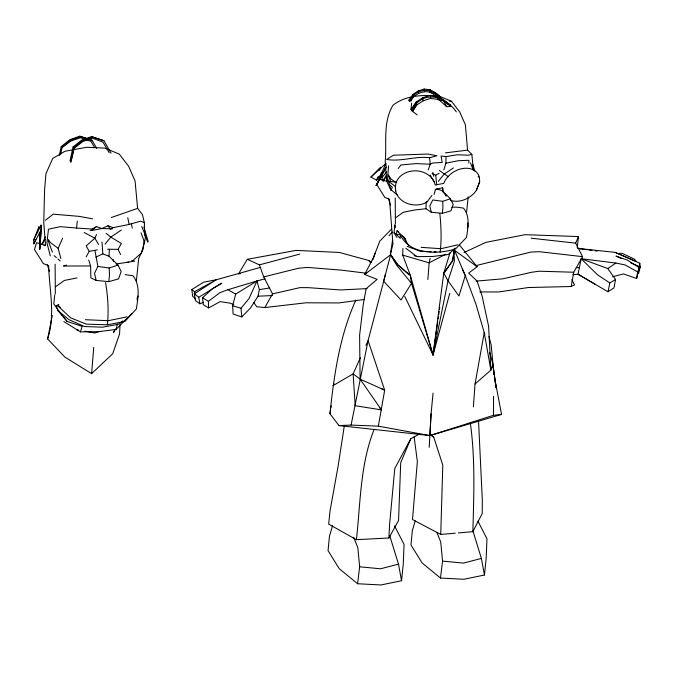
<?xml version="1.0" encoding="UTF-8"?>
<svg xmlns="http://www.w3.org/2000/svg" width="674" height="674" viewBox="0 0 674 674"><rect width="100%" height="100%" fill="white"/><g stroke="black" fill="none" stroke-linecap="round" stroke-linejoin="round"><path stroke-width="1.01" d="M355.88 300.031C339.679 335.694 334.026 375.073 329.957 413.735L338.997 425.58L429.877 435.572L493.511 415.294L493.587 396.219M458.354 532.923L472.862 531.676C473.847 495.407 475.355 459.045 470.326 422.969M443.829 169.856L445.91 163.15L446.028 156.604L457.233 154.767L468.379 155.214L471.859 154.363L473.375 170.337M468.834 163.125L468.893 160.286L458.345 160.715L445.91 163.15M63.895 321.608L80.442 331.869L82.144 326.359L67.156 321.456L57.779 310.495L56.279 305.592L57.981 305.92L70.618 317.842L86.314 324.143L107.326 324.784L124.53 321.523L136.317 309.08C138.002 298.085 140.613 285.127 132.896 275.733L125.094 274.621M395.36 227.694L394.88 224.787L394.054 232.875L396.228 234.316L400.137 234.451C409.413 254.755 437.047 254.62 455.523 248.942L466.501 237.391C467.975 227.736 470.267 216.354 463.493 208.114L456.652 207.137L451.85 207.179M449.769 293.333L433.037 354.987L410.34 275.38L402.715 255.143L402.917 248.386M55.31 293.856L55.133 264.216M395.377 224.012L395.225 197.996M41.055 225.141L40.095 248.959L39.572 249.607L41.434 229.396L41.055 225.141L33.7 239.969L33.801 243.87L41.434 229.396M455.245 533.185L440.737 534.44L442.801 465.17L433.736 437.148L432.16 435.8M435.345 189.731L437.089 188.922L442.523 190.961L450.401 198.763L453.189 204.365L450.923 210.878L442.312 213.321L431.259 212.226L425.96 208.729L426.28 201.568M88.698 260.08L90.611 265.944L90.872 277.84L96.171 280.426L108.775 281.665L118.582 278.884L121.16 271.47L117.984 265.084L109.011 256.204L109.323 249.97M344.363 425.496L338.196 465.7L330.083 510.606L328.659 524.111L356.42 539.672L388.898 537.995L389.589 524.431L394.796 468.464L410.795 438.723L419.548 434.005M442.523 190.961L442.675 187.936M120.031 324.994L119.568 333.959L112.727 353.74L91.605 373.649L64.805 357.035L47.601 338.904L52.302 315.432M433.07 393.119L431.074 413.794L429.212 447.334M418.63 93.416L418.276 90.948L413.154 94.309L408.907 100.148L409.413 101.21C414.948 92.961 428.875 87.064 435.909 96.702M456.34 111.909C444.882 95.304 422.135 89.499 411.62 110.587L416.305 101.968L416.726 105.009L413.162 110.73L411.62 110.587L416.726 105.009L423.146 100.839L422.699 97.755L416.305 101.968L410.997 109.255L411.62 110.587L417.172 114.917M424.494 91.504L424.14 89.035L418.276 90.948M439.077 98.025L440.712 97.966L440.383 96.888L434.292 92.22L429.818 89.735L430.164 92.178L429.818 89.735L424.14 89.035M423.146 100.839L430.475 98.455L430.593 96.433L430.037 95.371L422.699 97.755M450.746 106.534L437.131 96.247L442.725 99.356L450.333 105.186L450.746 106.534L446.66 106.694L439.954 100.62L437.561 99.305L437.131 96.247L430.037 95.371M338.997 425.58L351.078 425.067L378.341 426.162L429.877 435.572L431.074 413.794M467.562 227.829L467.874 222.959M473.359 406.919L475.044 383.995L484.244 332.619L475.861 303.89L465.287 275.624L454.537 250.324L452.144 261.209M427.864 279.499L429.144 262.818L430.138 258.378M91.605 373.649L93.737 347.388M388.595 165.821L387.584 178.29L390.945 190.624L392.31 187.338L389.26 184.457M356.42 539.672C360.523 502.796 360.202 464.285 374.137 429.389M112.406 228.831L101.841 228.537L96.5 226.59L92.245 229.084L92.111 230.441L90.08 230.373M411.603 103.13L410.997 109.255L413.162 110.73L413.861 108.784M54.746 294.732L53.802 303.94L62.126 315.264M50.255 255.817L46.936 242.733L48.452 229.211L60.171 226.675L76.566 228.048L77.274 221.139M332.594 525.619L329.451 536.218L328.044 550.65L339.233 568.671L357.582 583.743L380.978 584.965L401.544 580.718L403.237 564.273L404.063 544.499L394.526 525.813M415.218 520.892L412.353 530.531L410.955 544.963L422.143 562.975L440.484 578.048L463.889 579.269L484.454 575.032L486.148 558.577L486.973 538.804L477.908 521.061M136.342 281.201L138.701 258.479L143.031 249.447L144.11 241.182M466.518 212.908L468.177 196.951M577.256 247.695L578.461 236.566L525.046 234.678L485.811 242.387L464.116 252.506M108.775 281.665L109.483 275.38L109.213 268.016L117.984 265.084M442.312 213.321L442.944 207.794L442.708 201.332L450.401 198.763M357.582 583.743L359.655 566.792L357.827 547.692L353.648 537.254M440.484 578.048L442.565 561.097L440.729 541.997L436.937 532.544M404.754 296.425L433.037 354.987L443.762 273.08L450.021 252.834M411.359 282.743L433.037 354.987L435.674 336.377M435.96 334.304L436.398 331.204M436.693 329.139L437.721 321.894M438.159 318.794L438.445 316.729M438.74 314.657L439.178 311.557M439.473 309.484L439.76 307.42M390.549 253.432L392.588 239.978M612.632 276.728L623.484 273.922L636.618 278.539L637.646 271.883L639.255 267.713L627.41 260.13L616.061 256.103L621.596 258.681M329.957 413.735L330.589 409.767M330.909 407.778L331.22 405.79M378.341 426.162L384.677 390.204L368.08 340.589L390.667 254.705L397.483 264.073M132.576 260.846L141.287 253.07L144.531 242.37L145.609 236.043L141.751 226.574M479.804 291.943L498.718 291.96L528.239 287.537L571.198 286.517L573.743 272.237L582.563 256.651L575.655 243.154L578.461 236.566M595.091 284.243L578.039 274.225L581.165 258.723L607.763 268.538L615.531 279.483L613.963 287.899L607.982 291.775L578.039 274.225L572.883 274.689M137.934 296.021L137.125 300.04M60.517 154.506L62.269 146.898L71.04 139.965L80.905 136.536L86.508 138.44M639.255 267.713L636.618 278.539M433.037 354.987L448.016 280.839L454.428 261.234L453.914 250.105L453.012 260.484L443.762 273.08L448.016 280.839L458.935 295.987L465.287 275.624L462.339 269.01M467.385 228.562L467.916 225.916M241.755 316.923L241.014 308.254L248.976 298.624L256.979 280.982L235.698 294.083L232.665 305.769L233.086 314.05L241.755 316.923L250.576 307.9L258.007 296.198L259.355 289.635L256.979 280.982L265.05 278.766M639.34 265.227L639.761 263.231L615.076 252.346L577.77 248.42M607.982 291.775L609.835 282.937L615.531 279.483M351.078 425.067L368.08 340.589L365.948 345.349M59.253 155.568L61.241 146.544L69.928 139.636L79.717 136.224L80.905 136.536M69.978 160.976L73.062 146.94L81.748 140.032L91.538 136.62L103.922 140.714L111.075 153.141M70.762 162.409L74.089 147.277L82.86 140.352L92.726 136.923M80.442 331.869L98.48 331.692L116.139 329.418L117.377 323.941M47.601 338.904C55.58 315.162 49.354 290.064 48.621 265.75L43.321 263.542L34.467 249.54L36.531 242.716L45.554 245.26L43.751 222.647L44.577 189.908L45.975 173.631L52.698 158.466L64.889 151.296L86.609 147.286L104.756 148.086L119.239 154.068L128.624 166.251L135.061 180.902L137.614 208.384L142.425 214.517L144.354 222.622L144.784 236.018M71.149 161.17L74.148 148.39L74.089 147.277L73.062 146.94M107.326 324.784C108.927 310.95 107.857 296.349 105.582 282.516M440.105 252.287C441.697 239.658 441.158 226.523 439.844 213.734M450.569 200.33A19.925 14.845 -33.1 0 0 476.408 190.295L479.669 181.769L479.441 177.658A19.925 14.845 -33.1 0 0 462.752 168.5A19.925 14.845 -33.1 0 0 443.728 183.438L435.134 184.937L434.629 182.738A20.271 17.077 2.7 0 0 416.827 170.876A20.271 17.077 2.7 0 0 397.289 180.025C394.475 185.485 394.61 192.208 398.528 197.094A20.271 17.077 2.7 0 0 426.608 202.293L427.392 201.728M398.637 231.789L397.087 230.786L396.228 234.316L400.297 238.444L400.137 234.451M385.402 274.293L383.649 281.227L400.996 299.964L411.519 283.341L410.34 275.38L397.163 264.318L390.389 254.469L392.925 244.089L389.505 199.344L384.854 197.406L377.078 185.106L378.889 179.124L386.817 181.357L390.608 189.411M638.539 273.661L640.3 266.98L639.761 263.231M379.529 170.261L380.439 167.304L370.911 177.085L376.496 180.135L382.554 172.064M410.643 101.327L410.887 100.637M412.185 97.022L413.154 94.309L413.491 96.753L411.056 100.662M415.26 104.891L416.305 101.968M476.408 190.295L479.669 181.769M137.058 298.456L137.648 296.838M428.184 170L430.265 164.22L429.599 157.733L436.937 155.753L428.041 154.051L393.506 155.214L386.615 159.426C400.946 162.038 415.159 155.829 429.599 157.733M372.688 259.996L375.266 253.095M33.7 239.969L38.94 226.599L39.067 228.638M434.081 194.491L435.463 189.352L442.692 187.743L443.366 192.966M114.791 329.586L113.569 332.501L115.793 328.979M410.795 438.723L400.71 462.65L398.553 520.488L388.898 537.995M376.522 184.979L385.857 163.487L386.185 167.219L376.067 185.552L386.185 167.219L384.365 169.637M33.801 243.87L35.789 239.363M60.871 258.597L58.166 248.302L62.623 238.217M360.396 357.709L353.134 373.868L355.19 405.723L381.417 409.876L360.093 379.108L353.134 373.868L332.99 385.654L334.136 383.902M41.982 244.283L45.36 236.827M96.542 234.493L94.874 238.175L86.205 245.9L89.229 251.36L86.154 256.861M95.017 250.955L97.873 266.466L94.52 273.299L96.171 280.426M376.496 180.135L378.224 176.63M472.862 531.676L482.23 513.571L482.314 500.159L478.523 420.559M381.897 388.763L384.677 390.204L360.093 379.108L359.613 335.113L363.286 304.311L366.134 288.699L377.095 279.39L364.693 274.444L373.396 257.679L379.85 241.039L391.586 229.05M413.154 94.309L409.413 101.21C414.78 88.521 431.537 86.912 440.383 96.888M120.595 254.494L118.051 249.38L121.371 243.483L110.806 237.079L106.138 233.389M253.761 302.399L256.71 306.737L264.815 307.555L272.523 293.906L299.938 287.621L308.212 287.646L340.648 289.963L367.128 288.607M42.1 244.477L44.989 239.413M383.413 181.298L386.32 176.217L385.739 168.365M371.29 262.523L368.948 260.543L339.376 252.447L296.139 250.399L247.316 259.305L238.453 273.973L240.517 273.593M427.426 201.509L431.958 195.3M444.73 272.254L451.572 262.06M382.402 180.969L386.632 175.181M398.199 168.517L400.988 164.945L416.153 163.613L430.265 164.22L432.657 163.032L442.195 162.417L441.066 156.039L446.028 156.604M386.488 171.929L382.2 177.363L381.501 173.336M105.077 244.215L110.806 237.079L121.371 229.986M438.302 181.399L444.099 174.17L453.375 167.944M389.016 235.799L392.243 231.94M124.53 321.523L131.919 313.629M116.139 329.418L126.358 318.81M455.228 248.125L448.379 254.477L432.876 256.474L417.038 256.634L414.055 255.53M370.911 177.085L385.857 163.487M233.752 304.606L230.188 303.174L220.179 301.615L208.561 307.925L203.219 304.606L202.562 297.689L212.58 288.615L221.679 283.181L198.737 297.301L194.28 293.813L216.371 279.718L194.525 291.724L191.829 289.525L203.7 282.17L216.127 279.811L260.619 267.342M96.5 226.59L92.111 230.441L101.841 228.537L108.017 225.773L113.148 227.643L129.122 224.442L140.571 221.156L144.354 222.622M475.044 383.995L490.866 370.136L492.913 364.272L489.661 352.401M122.879 320.849L119.02 324.152L102.549 327.185L84.486 326.528L69.001 319.687L57.779 310.495M74.148 148.39L82.801 141.515L92.549 138.145L103.004 142.172L109.239 152.779M45.326 220.288L53.254 214.18L78.993 216.346L92.591 218.831M364.693 274.444L390.667 254.705M62.134 147.623L70.762 141.085L80.509 137.707L84.317 139.055M459.39 244.948L477.15 266.719L468.691 273.105L477.074 281.083L482.129 296.147L488.608 326.258L490.866 370.136L484.244 332.619L484.783 334.599M208.561 307.925L208.392 301.354L219.909 292.685L227.896 289.702L256.979 280.982M55.529 286.753L64.367 280.443L77.005 277.924M395.571 217.786L403.33 212.243L414.426 210.035L425.96 208.729M607.763 268.538L615.884 263.062L624.908 264.882L637.646 271.883M113.148 227.643L110.376 229.185L108.017 225.773M432.076 173.715L435.741 175.147L439.204 173.226M445.716 254.25L429.144 262.818L402.715 255.143M571.198 286.517L574.501 284.917L571.838 279.651M95.885 257.106L102.819 253.887L109.011 256.204M194.28 293.813L195.435 300.621L199.866 303.78L203.497 302.23M137.614 208.384L111.269 217.542M56.279 305.592L58.916 304.614L57.981 305.92L60.416 307.411M99.735 331.338L94.899 332.998L84.73 331.195M66.423 265.076L63.474 266.028L90.611 265.944M429.877 435.572L501.532 414.417L494.379 376.648L496.14 387.836L492.913 364.272L494 374.601L491.135 344.658L488.979 336.579M247.316 259.305L259.389 264.865L299.795 254.09M475.237 265.775L530.885 252.084L539.36 251.688L582.563 256.651M389.749 535.788L398.494 564.121L380.532 568.789L359.655 566.792M472.946 531.011L481.396 558.434L463.442 563.093L442.565 561.097M259.389 264.865L263.728 276.904L298.548 268.227L307.521 267.426L341.667 270.173L366.361 273.214M457.815 244.831L440.964 248.698L421.166 247.35M127.133 316.839L108.312 320.698L85.396 319.712M43.785 245.622L45.554 245.26M89.229 251.36L97.25 249.86M259.355 289.635L269.592 287.975M116.097 264.014L134.699 261.133L131.666 260.493M126.88 262.397L128.869 262.127M364.289 299.483L338.862 302.938L306.114 302.786L264.815 307.555M493.511 415.294L501.532 414.417M445.438 152.863L467.571 150.133L471.859 154.363M476.156 281.117L502.871 278.825L531.238 272.338L538.998 271.201L573.743 272.237M440.712 97.966L434.73 93.054L432.076 93.231L430.256 90.56M446.66 106.694L443.273 100.392L439.954 100.62L437.679 97.283M449.617 101.378L451.504 101.285L459.744 111.985L465.397 124.85L467.571 150.133M258.007 296.198L272.38 295.557M107.554 249.212L118.051 249.38M576.219 267.612L579.328 267.662M431.133 251.638L420.231 251.242L407.239 246.389M434.107 251.747L436.086 251.823M434.806 95.86C420.475 94.756 404.813 95.978 393.085 105.152L392.967 105.304C382.697 122.238 386.901 142.762 385.233 161.499L385.444 164.448M619.372 253.281L622.355 253.424L634.428 259.136L636.138 261.402L615.076 252.346M76.566 228.048L92.245 229.084M386.32 176.217L386.817 181.357L386.708 178.222L388.401 181.272L396.422 182.123M531.171 238.2L575.655 243.154M430.475 98.455L437.561 99.305M615.884 263.062L581.165 258.723L597.383 274.706L609.835 282.937M442.708 201.332L432.75 199.967L429.801 205.974L431.259 212.226M579.817 248.723L586.961 249.709M589.009 249.995L592.067 250.416M595.134 250.838L597.172 251.116M97.873 266.466L109.213 268.016M76.592 329.746L78.622 330.108M232.665 305.769L241.014 308.254M91.538 136.62L103.922 140.714M79.717 136.224L86.39 138.406M89.254 139.341L92.111 140.335L96.702 148.322M88.378 139.071L92.111 140.335M61.241 146.544L62.269 146.898M86.221 139.729L90.99 141.405L94.621 147.598M438.782 96.037L451.504 101.285M630.898 262.894L640.3 266.98M84.107 232.547L94.874 238.175L98.598 244.477M440.737 534.44L412.488 519.536L417.358 461.505L414.131 436.76M447.704 103.796L450.333 105.186M227.896 289.702L235.698 294.083M448.32 176.723L439.414 170.463M202.562 297.689L208.392 301.354M430.484 434.974L433.736 437.148M429.818 89.735L434.73 93.054L436.533 96.416M408.907 100.148L409.573 100.595M454.537 250.324L477.15 266.719M395.604 182.351L391.055 179.006L388.275 174.937M58.166 248.302L50.382 242.581L48.267 239.497M388.401 181.272L395.385 186.445L395.705 190.86M405.782 248.251L417.038 256.634M195.797 298.911L192.654 296.358L191.829 289.525M391.316 189.958L397.374 195.072M54.122 255.648L56.405 257.645M57.93 258.976L60.213 260.964M398.098 264.924L408.95 274.714M397.087 230.786L405.352 238.984L406.06 241.536M478.093 176.293L479.441 177.658M63.39 316.814L67.156 321.456M379.487 407.425L381.417 409.876M403.465 236.549L405.352 238.984M411.519 283.341L396.649 265.202L391.956 257.148M368.948 260.543L370.051 262.194M394.054 232.875L396.952 237.366M402.631 235.951L408.789 245.656M446.146 195.831L444.714 193.438L446.129 196.05M430.113 175.13L434.191 182.031M443.711 101.193L442.725 99.356L443.273 100.392M434.292 92.22L434.73 93.054M263.728 276.904L272.523 293.906M144.666 234.173L145.609 236.043M470.469 162.973L473.51 170.455M141.068 232.833L144.531 242.37M388.612 175.872L390.634 181.483M48.242 240.795L52.336 252.152M144.59 233.364L147.682 242.185L148.196 241.536L143.823 226.995M388.266 198.215L390.524 205.09M47.264 264.621L49.463 271.336M472.836 164.464L474.884 171.272M432.792 172.3L433.761 176.327M127.774 217.668L129.122 224.442M113.047 259.406L113.434 261.377M131.329 223.321L132.222 228.107M481.396 558.434L484.454 575.032M398.494 564.121L401.544 580.718M194.525 291.724L195.072 294.808M198.737 297.301L199.866 303.78M381.139 173.285L382.251 180.009M454.284 248.698L454.596 250.736M435.741 175.147L436.701 184.988M101.993 241.958L102.819 253.887M39.328 232.715L40.036 243.937M39.429 232.277L40.002 244.738"/></g></svg>
